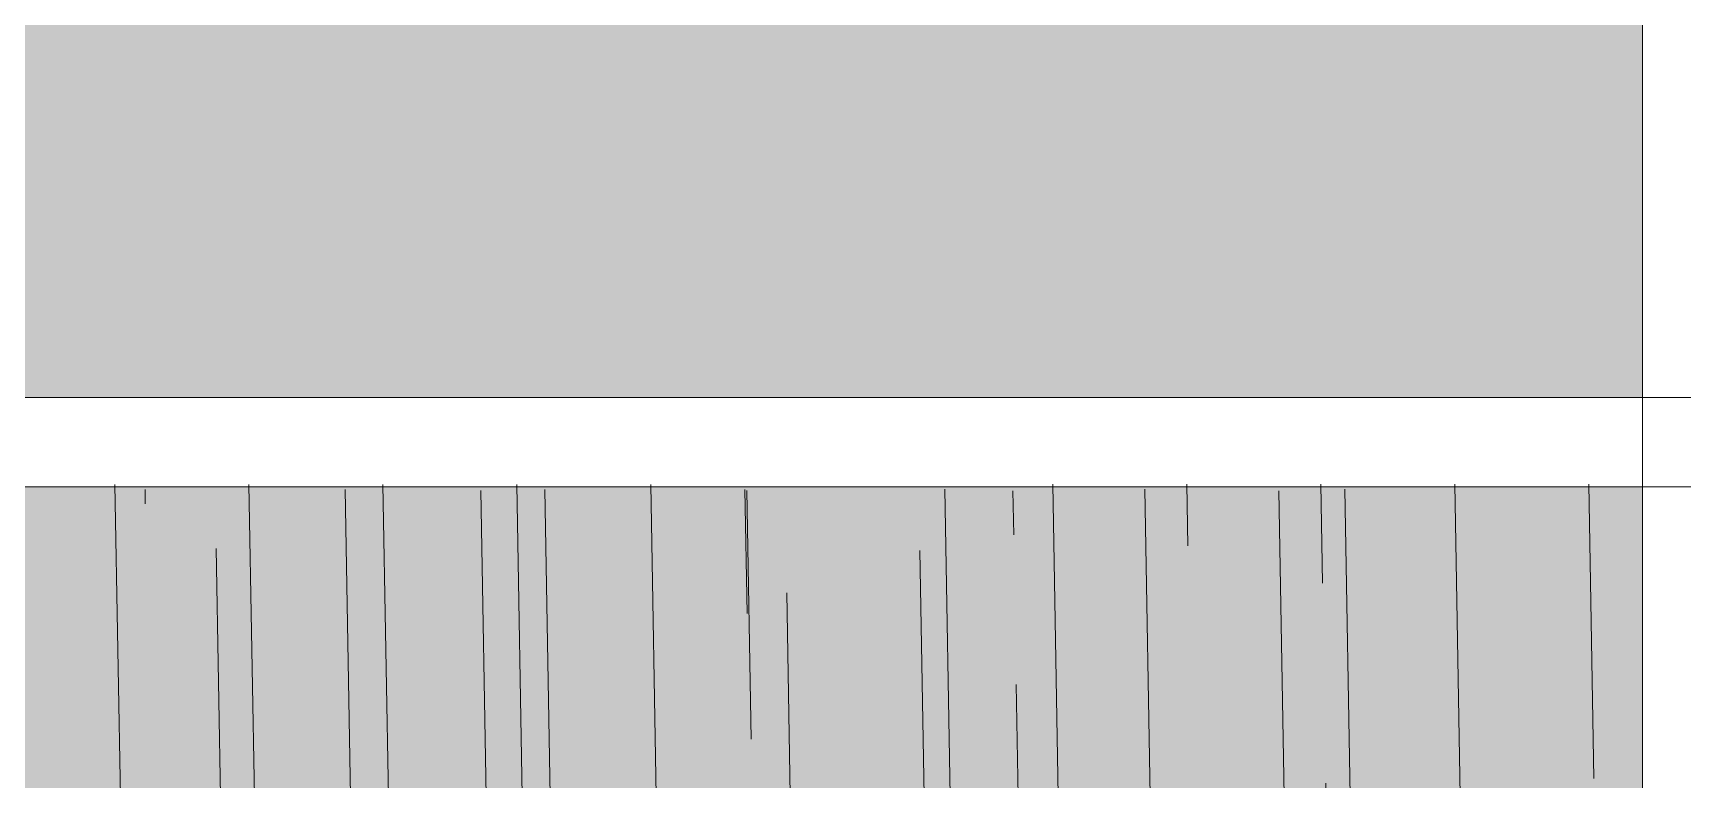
# Model space of a CAD drawing. Header units: millimetres. Extents: x 0 to 1313252738, y -131 to 560100888.
# Drawn here: x 1312634880 to 1312636725, y 559964894 to 559965729 of the extents above; entities that cross this region are included whole.
import ezdxf

# ---------------------------------------------------------------- set-up
doc = ezdxf.new("R2010")
doc.units = ezdxf.units.MM
for name, color, linetype, lineweight in [('003間仕切り', 7, 'Continuous', 13), ('009床', 7, 'Continuous', 5), ('棚(木)', 7, 'Continuous', 0)]:
    doc.layers.add(name, color=color, linetype=linetype, lineweight=lineweight)

msp = doc.modelspace()

# ---------------------------------------------------------------- hatches: boundary and pattern name
at = {"layer": '009床', "transparency": 33554664}
h = msp.add_hatch(color=8, dxfattribs=at)
h.dxf.hatch_style = 1
h.paths.add_polyline_path([(1312636679.219367, 559967021.9688315), (1312629304.219367, 559967021.9688315), (1312629304.219367, 559965321.9688315), (1312636679.219367, 559965321.9688315)])
h.paths.add_polyline_path([(1312629304.219367, 559967021.9688315), (1312629204.219367, 559967021.9688315), (1312629204.219367, 559965321.9688315), (1312629304.219367, 559965321.9688315)])
at = {"layer": '009床', "true_color": 0x8e5f01, "transparency": 33554687}
h = msp.add_hatch(dxfattribs=at)
h.set_pattern_fill('AR-RROOF', color=46, scale=8.799999999999997, angle=91)
h.set_pattern_definition([(90.99999999999993, (66041.64430975914, -90666.09952783585), (-232.0680729724521, 487.7681431201229), [3352.8, -447.0399999999998, 1117.6, -223.5199999999999]), (90.99999999999993, (65924.71305203893, -90370.81368620688), (-293.3353606855426, -228.6742361308824), [670.5599999999998, -73.76159999999999, 1341.12, -167.64]), (90.99999999999993, (65849.73076551755, -90557.67236702902), (-170.0205928819892, 1159.513331006857), [1788.159999999999, -312.928, 894.0799999999997, -223.5199999999999])])
h.paths.add_polyline_path([(1312636679.219367, 559965221.9688315), (1312629304.219367, 559965221.9688315), (1312629304.219367, 559962320.4688367), (1312629779.219367, 559962320.4688367), (1312629779.219367, 559962086.9688315), (1312629779.219367, 559961860.468834), (1312632951.719367, 559961860.468834), (1312634825.219367, 559961860.468834), (1312634825.219367, 559961860.4688367), (1312634855.219367, 559961860.4688367), (1312636124.219367, 559961860.4688367), (1312636124.219367, 559962320.4688315), (1312636679.219367, 559962320.4688315)])
at = {"layer": '棚(木)', "true_color": 0xe6c6a8, "transparency": 33554556}
h = msp.add_hatch(color=9, dxfattribs=at)
h.dxf.hatch_style = 1
h.paths.add_polyline_path([(1312636679.219367, 559965221.9688315), (1312629304.219367, 559965221.9688315), (1312629304.219367, 559962320.4688367), (1312629779.219367, 559962320.4688367), (1312629779.219367, 559962086.9688315), (1312629779.219367, 559961860.468834), (1312632951.719367, 559961860.468834), (1312634825.219367, 559961860.468834), (1312634825.219367, 559961860.4688367), (1312634855.219367, 559961860.4688367), (1312636124.219367, 559961860.4688367), (1312636124.219367, 559962320.4688315), (1312636679.219367, 559962320.4688315)])
h.paths.add_polyline_path([(1312629304.219367, 559965221.9688315), (1312629204.219367, 559965221.9688315), (1312629204.219367, 559962320.4688367), (1312629304.219367, 559962320.4688367)])

# ---------------------------------------------------------------- linework, layer by layer
at = {"layer": '003間仕切り'}
for p, q in [((1312636679.219367, 559967021.9688315), (1312636679.219367, 559965221.9688315)), ((1312636679.219367, 559967021.9688315), (1312636679.219367, 559962320.4688315)), ((1312636679.219367, 559967021.9688315), (1312636679.219367, 559965221.9688315)), ((1312644304.219367, 559965321.9688315), (1312629204.219367, 559965321.9688315)), ((1312644304.219367, 559965221.9688315), (1312629204.219367, 559965221.9688315))]:
    msp.add_line(p, q, dxfattribs=at)

doc.saveas('drawing.dxf')
